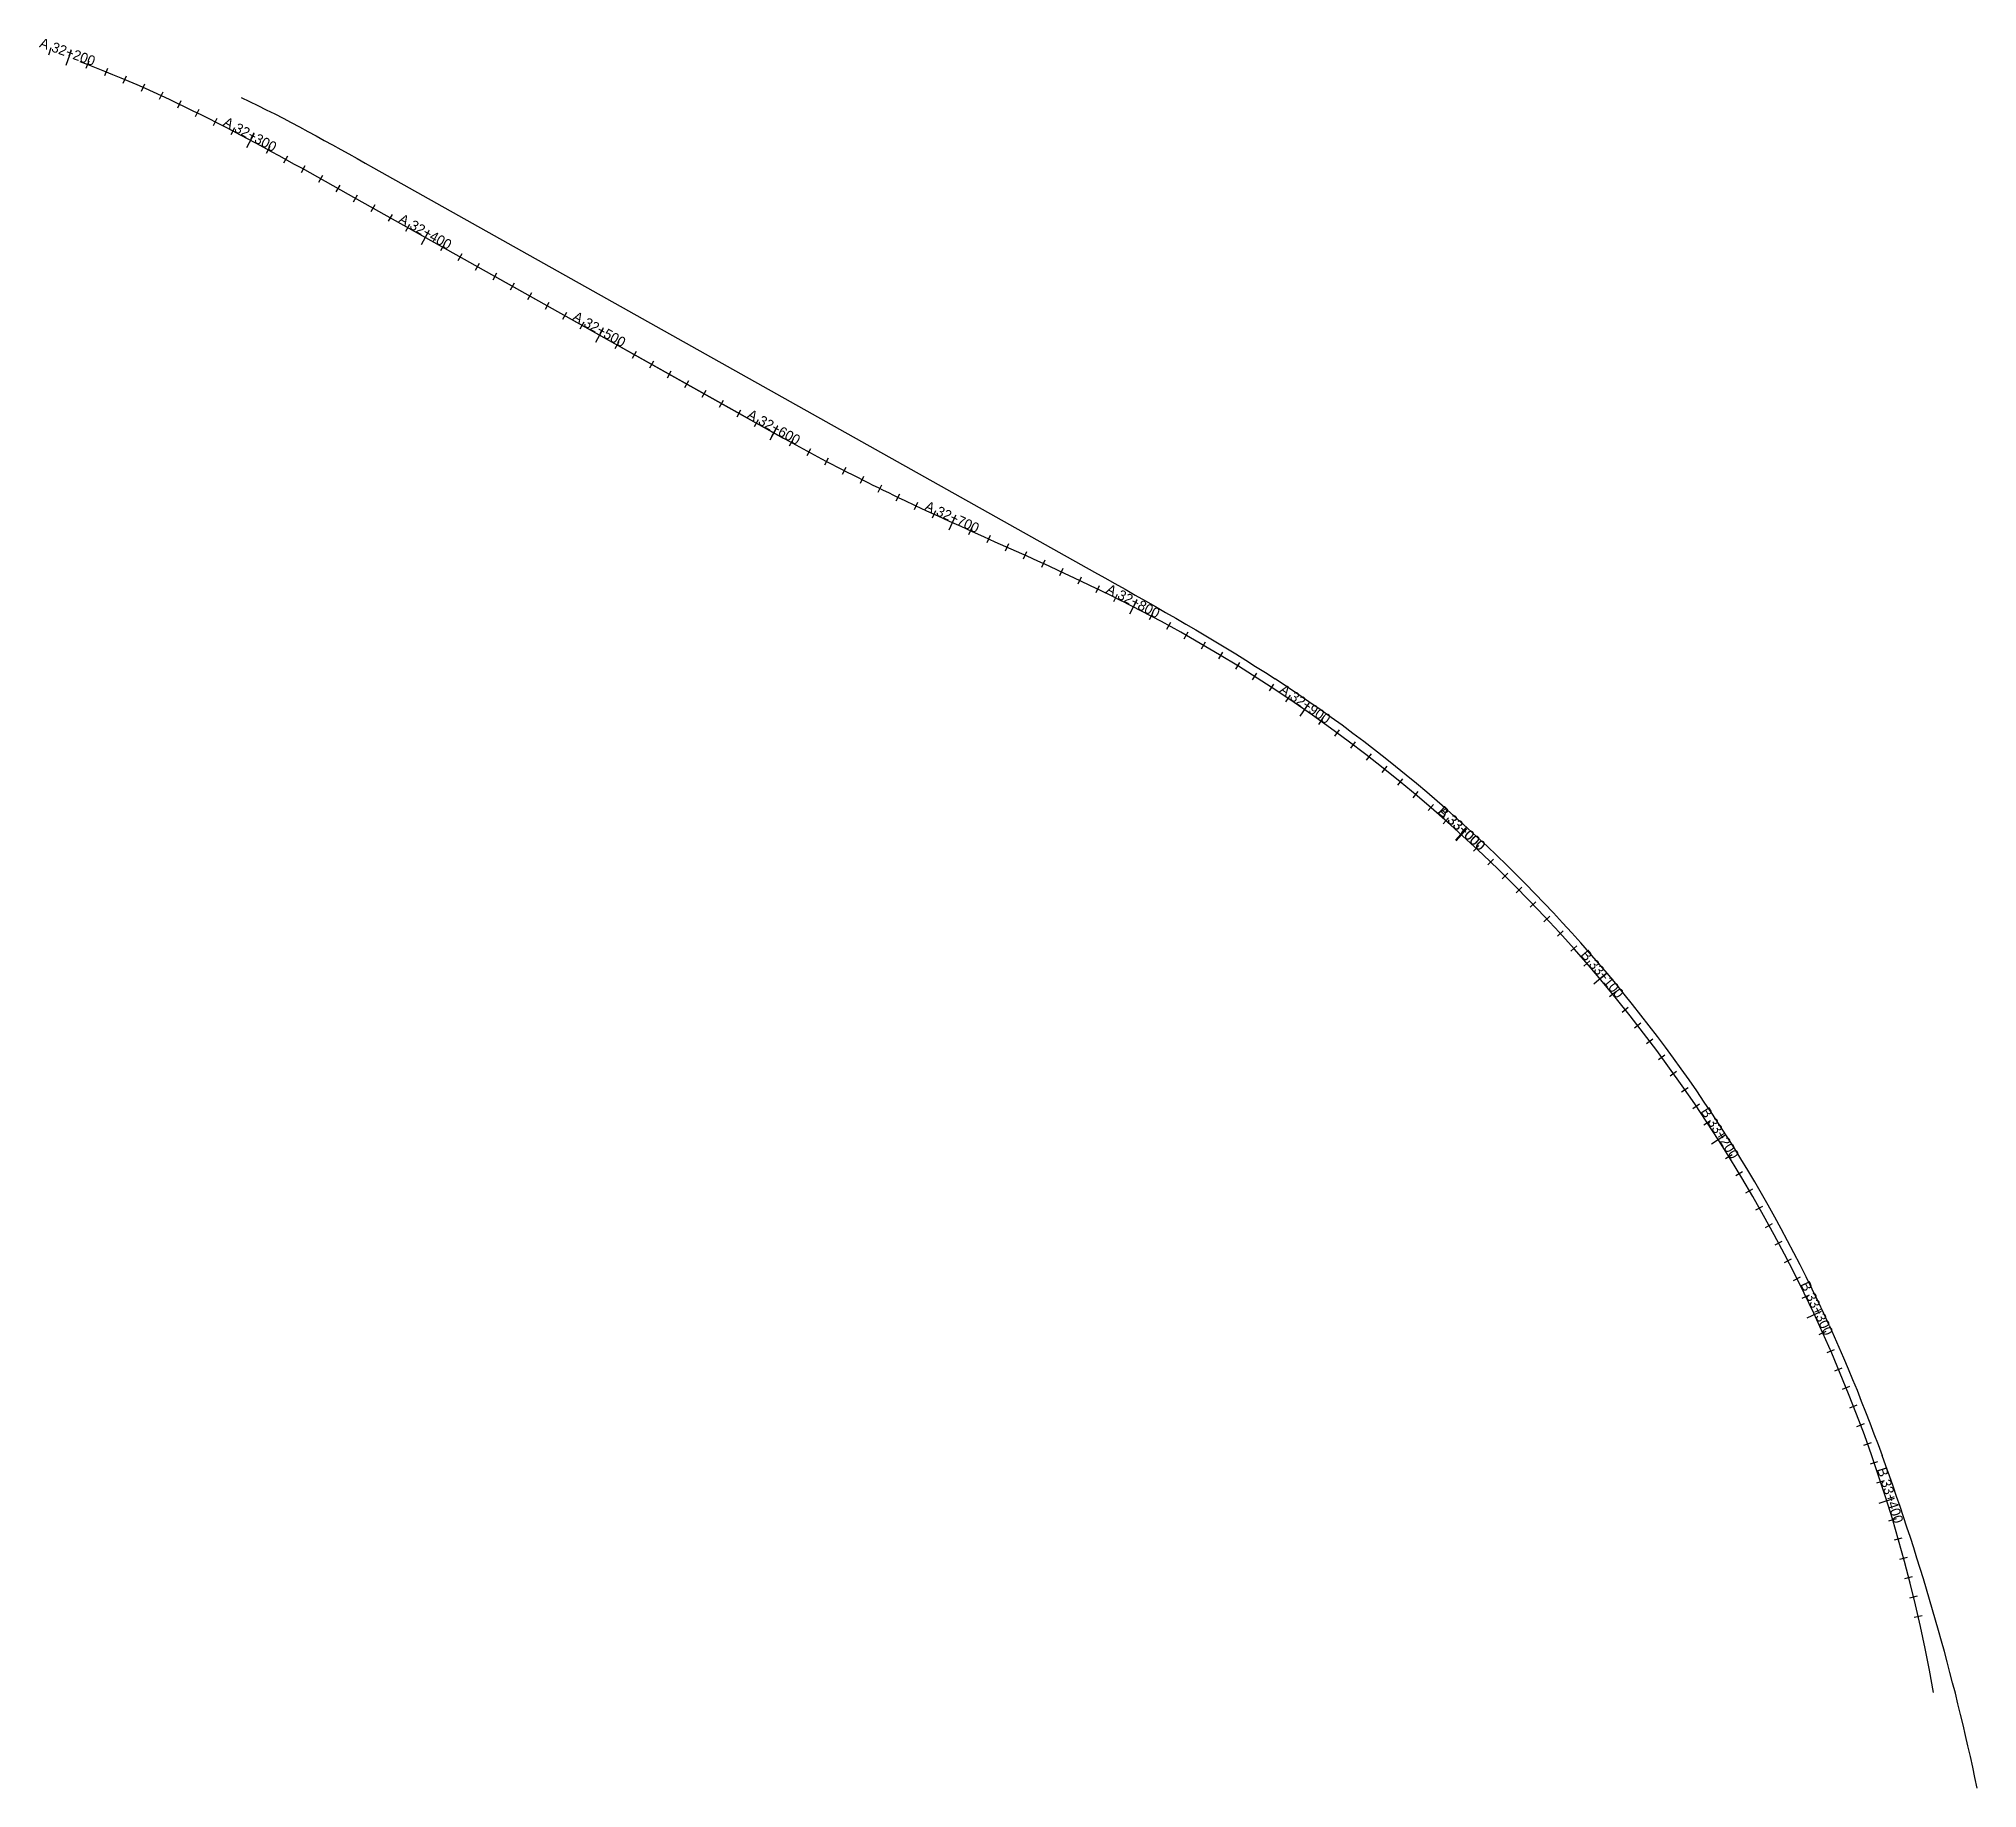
# Model space of a CAD drawing. Extents: x 99207 to 100177, y 79535 to 80411.
import ezdxf

# ---------------------------------------------------------------- set-up
doc = ezdxf.new("R2010")
doc.units = 0
for name, color, linetype in [('Alignment', 7, 'Continuous'), ('Stations', 7, 'Continuous'), ('TickMarks', 7, 'Continuous')]:
    doc.layers.add(name, color=color, linetype=linetype)

msp = doc.modelspace()

# ---------------------------------------------------------------- linework, layer by layer
at = {"layer": 'Alignment'}
for p, q in [((99374.77, 80346.26), (99735.7, 80143.82)), ((99362.16, 80333.03), (99555.25, 80224.74)), ((99435.65, 80291.82), (99540.31, 80233.12)), ((99540.31, 80233.12), (99579.8, 80210.96))]:
    msp.add_line(p, q, dxfattribs=at)
for points in [[(99227.81, 80399.37), (99231.94, 80397.83), (99236.06, 80396.24), (99240.17, 80394.62), (99244.26, 80392.97), (99248.33, 80391.28), (99252.39, 80389.56), (99256.44, 80387.81), (99260.48, 80386.03), (99264.5, 80384.22), (99268.52, 80382.38), (99272.51, 80380.52), (99276.5, 80378.63), (99280.48, 80376.72), (99284.44, 80374.79), (99288.4, 80372.83), (99292.34, 80370.86), (99296.28, 80368.86), (99300.2, 80366.85), (99304.12, 80364.81), (99308.03, 80362.77), (99311.93, 80360.71), (99315.82, 80358.63), (99319.71, 80356.54), (99323.59, 80354.44), (99327.46, 80352.33), (99331.33, 80350.21), (99335.19, 80348.08), (99339.05, 80345.95), (99342.91, 80343.8), (99346.76, 80341.66), (99350.62, 80339.5), (99354.46, 80337.35), (99358.31, 80335.19), (99362.16, 80333.03)], [(99308.55, 80381.44), (99312.77, 80379.41), (99316.98, 80377.35), (99321.18, 80375.26), (99325.36, 80373.14), (99329.53, 80370.99), (99333.68, 80368.82), (99337.82, 80366.63), (99341.96, 80364.42), (99346.08, 80362.18), (99350.19, 80359.94), (99354.3, 80357.68), (99358.4, 80355.41), (99362.5, 80353.13), (99366.59, 80350.84), (99370.68, 80348.55), (99374.77, 80346.26)], [(99555.25, 80224.74), (99560.7, 80221.68), (99566.15, 80218.63), (99571.61, 80215.58), (99577.07, 80212.55), (99582.55, 80209.53), (99588.03, 80206.54), (99593.53, 80203.56), (99599.04, 80200.62)], [(99640.31, 80179.87), (99645.96, 80177.2), (99651.63, 80174.56), (99657.3, 80171.94), (99662.99, 80169.34), (99668.68, 80166.77), (99674.38, 80164.2), (99680.08, 80161.64), (99685.79, 80159.09)], [(99685.79, 80159.09), (99691.11, 80156.71), (99696.43, 80154.32), (99701.75, 80151.93), (99707.07, 80149.52), (99712.38, 80147.1), (99717.68, 80144.67), (99722.97, 80142.22), (99728.25, 80139.74), (99733.52, 80137.23), (99738.77, 80134.7), (99744.01, 80132.13), (99749.23, 80129.52)], [(99735.7, 80143.82), (99740.79, 80140.96), (99745.88, 80138.11), (99750.96, 80135.25), (99756.04, 80132.38), (99761.11, 80129.5), (99766.18, 80126.62), (99771.25, 80123.72), (99776.3, 80120.8), (99781.34, 80117.87), (99786.37, 80114.92), (99791.39, 80111.95), (99796.4, 80108.95), (99801.39, 80105.93), (99806.36, 80102.89), (99811.32, 80099.81), (99816.25, 80096.7), (99821.17, 80093.56), (99826.06, 80090.38)], [(100103.46, 79766.57), (100105.85, 79761.24), (100108.2, 79755.9), (100110.51, 79750.55), (100112.78, 79745.18), (100115.02, 79739.79), (100117.23, 79734.39), (100119.39, 79728.97), (100121.53, 79723.55), (100123.64, 79718.11), (100125.71, 79712.65), (100127.76, 79707.19), (100129.78, 79701.72)]]:
    msp.add_lwpolyline(points, dxfattribs=at)
for centre, radius, start, end in [((100097.6, 81140.59), 1064, 242.05886, 244.54646), ((99407.2, 79450.83), 760, 10.03097, 63.25407), ((99407.2, 79450.83), 764.5, 24.39282, 56.77799), ((99002.85, 79289.35), 1200, 11.82322, 20.0986)]:
    msp.add_arc(centre, radius, start, end, dxfattribs=at)
at = {"layer": 'TickMarks'}
for points in [[(99212.32, 80402.68), (99213.58, 80406.48)], [(99221.07, 80397.56), (99223.75, 80405.1)], [(99231.09, 80396.01), (99232.5, 80399.75)], [(99240.36, 80392.39), (99241.86, 80396.1)], [(99249.57, 80388.59), (99251.13, 80392.27)], [(99258.72, 80384.62), (99260.34, 80388.28)], [(99267.8, 80380.51), (99269.48, 80384.14)], [(99276.82, 80376.26), (99278.55, 80379.87)], [(99285.79, 80371.89), (99287.56, 80375.48)], [(99294.7, 80367.42), (99296.52, 80370.98)], [(99303.57, 80362.84), (99305.42, 80366.39)], [(99311.46, 80356.42), (99315.23, 80363.48)], [(99321.2, 80353.46), (99323.11, 80356.98)], [(99329.97, 80348.68), (99331.89, 80352.18)], [(99338.72, 80343.85), (99340.66, 80347.34)], [(99347.45, 80338.98), (99349.4, 80342.48)], [(99356.17, 80334.1), (99358.13, 80337.59)], [(99364.89, 80329.21), (99366.85, 80332.7)], [(99373.61, 80324.32), (99375.57, 80327.81)], [(99382.34, 80319.43), (99384.29, 80322.91)], [(99391.06, 80314.53), (99393.01, 80318.02)], [(99398.8, 80307.9), (99402.71, 80314.87)], [(99398.8, 80307.9), (99402.71, 80314.87)], [(99408.5, 80304.75), (99410.46, 80308.24)], [(99408.5, 80304.75), (99410.46, 80308.24)], [(99417.22, 80299.86), (99419.18, 80303.35)], [(99417.22, 80299.86), (99419.18, 80303.35)], [(99425.94, 80294.97), (99427.9, 80298.45)], [(99425.94, 80294.97), (99427.9, 80298.45)], [(99434.67, 80290.07), (99436.62, 80293.56)], [(99434.67, 80290.07), (99436.62, 80293.56)], [(99443.39, 80285.18), (99445.35, 80288.67)], [(99443.39, 80285.18), (99445.35, 80288.67)], [(99452.11, 80280.29), (99454.07, 80283.78)], [(99452.11, 80280.29), (99454.07, 80283.78)], [(99460.83, 80275.4), (99462.79, 80278.89)], [(99460.83, 80275.4), (99462.79, 80278.89)], [(99469.55, 80270.51), (99471.51, 80274)], [(99469.55, 80270.51), (99471.51, 80274)], [(99478.28, 80265.61), (99480.23, 80269.1)], [(99478.28, 80265.61), (99480.23, 80269.1)], [(99486.02, 80258.98), (99489.93, 80265.96)], [(99486.02, 80258.98), (99489.93, 80265.96)], [(99495.72, 80255.83), (99497.68, 80259.32)], [(99495.72, 80255.83), (99497.68, 80259.32)], [(99504.44, 80250.94), (99506.4, 80254.43)], [(99504.44, 80250.94), (99506.4, 80254.43)], [(99513.16, 80246.05), (99515.12, 80249.54)], [(99513.16, 80246.05), (99515.12, 80249.54)], [(99521.88, 80241.16), (99523.84, 80244.64)], [(99521.88, 80241.16), (99523.84, 80244.64)], [(99530.61, 80236.26), (99532.56, 80239.75)], [(99530.61, 80236.26), (99532.56, 80239.75)], [(99539.33, 80231.37), (99541.28, 80234.86)], [(99539.33, 80231.37), (99541.28, 80234.86)], [(99548.05, 80226.48), (99550.01, 80229.97)], [(99556.77, 80221.59), (99558.73, 80225.08)], [(99556.77, 80221.59), (99558.73, 80225.08)], [(99565.5, 80216.7), (99567.45, 80220.19)], [(99565.5, 80216.7), (99567.45, 80220.19)], [(99573.27, 80210.08), (99577.15, 80217.08)], [(99573.27, 80210.08), (99577.15, 80217.08)], [(99574.23, 80211.84), (99576.19, 80215.33)], [(99583.01, 80207), (99584.93, 80210.51)], [(99583.01, 80207), (99584.93, 80210.51)], [(99591.81, 80202.22), (99593.7, 80205.74)], [(99591.81, 80202.22), (99593.7, 80205.74)], [(99600.65, 80197.51), (99602.51, 80201.05)], [(99600.65, 80197.51), (99602.51, 80201.05)], [(99609.53, 80192.88), (99611.37, 80196.44)], [(99609.53, 80192.88), (99611.37, 80196.44)], [(99618.46, 80188.33), (99620.26, 80191.91)], [(99618.46, 80188.33), (99620.26, 80191.91)], [(99627.43, 80183.87), (99629.2, 80187.46)], [(99627.43, 80183.87), (99629.2, 80187.46)], [(99636.45, 80179.5), (99638.18, 80183.1)], [(99636.45, 80179.5), (99638.18, 80183.1)], [(99645.5, 80175.21), (99647.2, 80178.83)], [(99645.5, 80175.21), (99647.2, 80178.83)], [(99654.58, 80170.99), (99656.25, 80174.62)], [(99654.58, 80170.99), (99656.25, 80174.62)], [(99662.86, 80165.01), (99666.17, 80172.29)], [(99662.86, 80165.01), (99666.17, 80172.29)], [(99672.81, 80162.71), (99674.45, 80166.36)], [(99672.81, 80162.71), (99674.45, 80166.36)], [(99681.94, 80158.62), (99683.57, 80162.27)], [(99681.94, 80158.62), (99683.57, 80162.27)], [(99691.06, 80154.54), (99692.7, 80158.19)], [(99700.18, 80150.44), (99701.82, 80154.09)], [(99709.28, 80146.32), (99710.94, 80149.96)], [(99718.36, 80142.15), (99720.04, 80145.78)], [(99727.41, 80137.93), (99729.11, 80141.54)], [(99736.41, 80133.62), (99738.15, 80137.22)], [(99745.37, 80129.22), (99747.15, 80132.8)], [(99753.35, 80122.94), (99757.01, 80130.05)], [(99763.1, 80120.09), (99764.98, 80123.62)], [(99771.87, 80115.35), (99773.8, 80118.86)], [(99780.59, 80110.49), (99782.56, 80113.97)], [(99789.23, 80105.52), (99791.25, 80108.98)], [(99797.81, 80100.44), (99799.88, 80103.87)], [(99806.33, 80095.24), (99808.43, 80098.64)], [(99814.77, 80089.94), (99816.92, 80093.31)], [(99823.15, 80084.52), (99825.34, 80087.86)], [(99831.45, 80078.99), (99833.69, 80082.31)], [(99838.53, 80071.71), (99843.1, 80078.28)], [(99847.83, 80067.61), (99850.15, 80070.87)], [(99855.91, 80061.76), (99858.27, 80064.98)], [(99863.91, 80055.8), (99866.32, 80059)], [(99871.83, 80049.74), (99874.28, 80052.9)], [(99879.67, 80043.58), (99882.16, 80046.7)], [(99887.42, 80037.31), (99889.96, 80040.4)], [(99895.1, 80030.94), (99897.67, 80034)], [(99902.69, 80024.47), (99905.3, 80027.5)], [(99910.19, 80017.9), (99912.85, 80020.89)], [(99916.26, 80009.75), (99921.65, 80015.67)], [(99916.6, 80009.45), (99921.99, 80015.36)], [(99925.27, 80004.16), (99928, 80007.08)], [(99932.5, 79997.3), (99935.28, 80000.18)], [(99939.65, 79990.34), (99942.46, 79993.19)], [(99946.7, 79983.29), (99949.55, 79986.1)], [(99953.66, 79976.14), (99956.54, 79978.91)], [(99960.53, 79968.91), (99963.45, 79971.64)], [(99967.29, 79961.58), (99970.25, 79964.28)], [(99973.97, 79954.17), (99976.96, 79956.82)], [(99980.54, 79946.67), (99983.56, 79949.28)], [(99985.48, 79937.79), (99991.6, 79942.94)], [(99993.39, 79931.41), (99996.48, 79933.95)], [(99999.66, 79923.65), (100002.79, 79926.15)], [(100005.83, 79915.82), (100008.99, 79918.27)], [(100011.9, 79907.9), (100015.09, 79910.31)], [(100017.86, 79899.91), (100021.08, 79902.28)], [(100023.71, 79891.83), (100026.97, 79894.16)], [(100029.46, 79883.68), (100032.75, 79885.97)], [(100035.1, 79875.46), (100038.42, 79877.7)], [(100040.64, 79867.16), (100043.98, 79869.36)], [(100044.37, 79857.71), (100051.12, 79862.02)], [(100051.37, 79850.35), (100054.77, 79852.46)], [(100056.57, 79841.84), (100060, 79843.9)], [(100061.66, 79833.26), (100065.11, 79835.28)], [(100066.64, 79824.62), (100070.12, 79826.59)], [(100071.5, 79815.91), (100075, 79817.83)], [(100076.24, 79807.13), (100079.77, 79809.01)], [(100080.87, 79798.3), (100084.43, 79800.13)], [(100085.39, 79789.41), (100088.97, 79791.19)], [(100089.78, 79780.45), (100093.38, 79782.19)], [(100092.25, 79770.6), (100099.5, 79773.98)], [(100098.22, 79762.38), (100101.87, 79764.02)], [(100102.26, 79753.26), (100105.93, 79754.86)], [(100106.18, 79744.09), (100109.87, 79745.64)], [(100109.98, 79734.87), (100113.68, 79736.37)], [(100113.65, 79725.6), (100117.38, 79727.05)], [(100117.21, 79716.28), (100120.95, 79717.68)], [(100120.64, 79706.91), (100124.4, 79708.26)], [(100123.94, 79697.5), (100127.73, 79698.8)], [(100127.13, 79688.05), (100130.93, 79689.3)], [(100128.28, 79677.96), (100135.91, 79680.36)], [(100133.12, 79669.03), (100136.95, 79670.18)], [(100135.93, 79659.46), (100139.77, 79660.56)], [(100138.61, 79649.85), (100142.47, 79650.9)], [(100141.17, 79640.21), (100145.04, 79641.21)], [(100143.59, 79630.54), (100147.48, 79631.48)], [(100145.9, 79620.83), (100149.79, 79621.73)]]:
    msp.add_lwpolyline(points, dxfattribs=at)

# ---------------------------------------------------------------- texts
at = {"layer": 'Stations'}
for s, rotation, p in [('A 32+200', 340.43204, (99207.29, 80406.7)), ('A 32+300', 331.95952, (99299.15, 80367.51)), ('A 32+400', 330.71262, (99386.96, 80319.13)), ('A 32+400', 330.71262, (99386.96, 80319.13)), ('A 32+500', 330.71262, (99474.05, 80270.28)), ('A 32+500', 330.71262, (99474.05, 80270.28)), ('A 32+600', 330.99431, (99561.37, 80221.25)), ('A 32+600', 330.99431, (99561.37, 80221.25)), ('A 32+700', 335.59975, (99650.21, 80175.14)), ('A 32+800', 332.75079, (99741.04, 80133.77)), ('A 32+900', 325.21187, (99827.82, 80084.03)), ('A 33+000', 317.67295, (99907.17, 80023.45)), ('B 33+000', 317.63895, (99907.07, 80023.55)), ('B 33+100', 310.10003, (99978.6, 79952.17)), ('B 33+200', 302.56112, (100038.77, 79873.92)), ('B 33+300', 295.0222, (100088.8, 79787.43)), ('B 33+400', 287.48328, (100127.15, 79694.85))]:
    msp.add_text(s, height=5, rotation=rotation, dxfattribs=at).set_placement(p)

doc.saveas('drawing.dxf')
